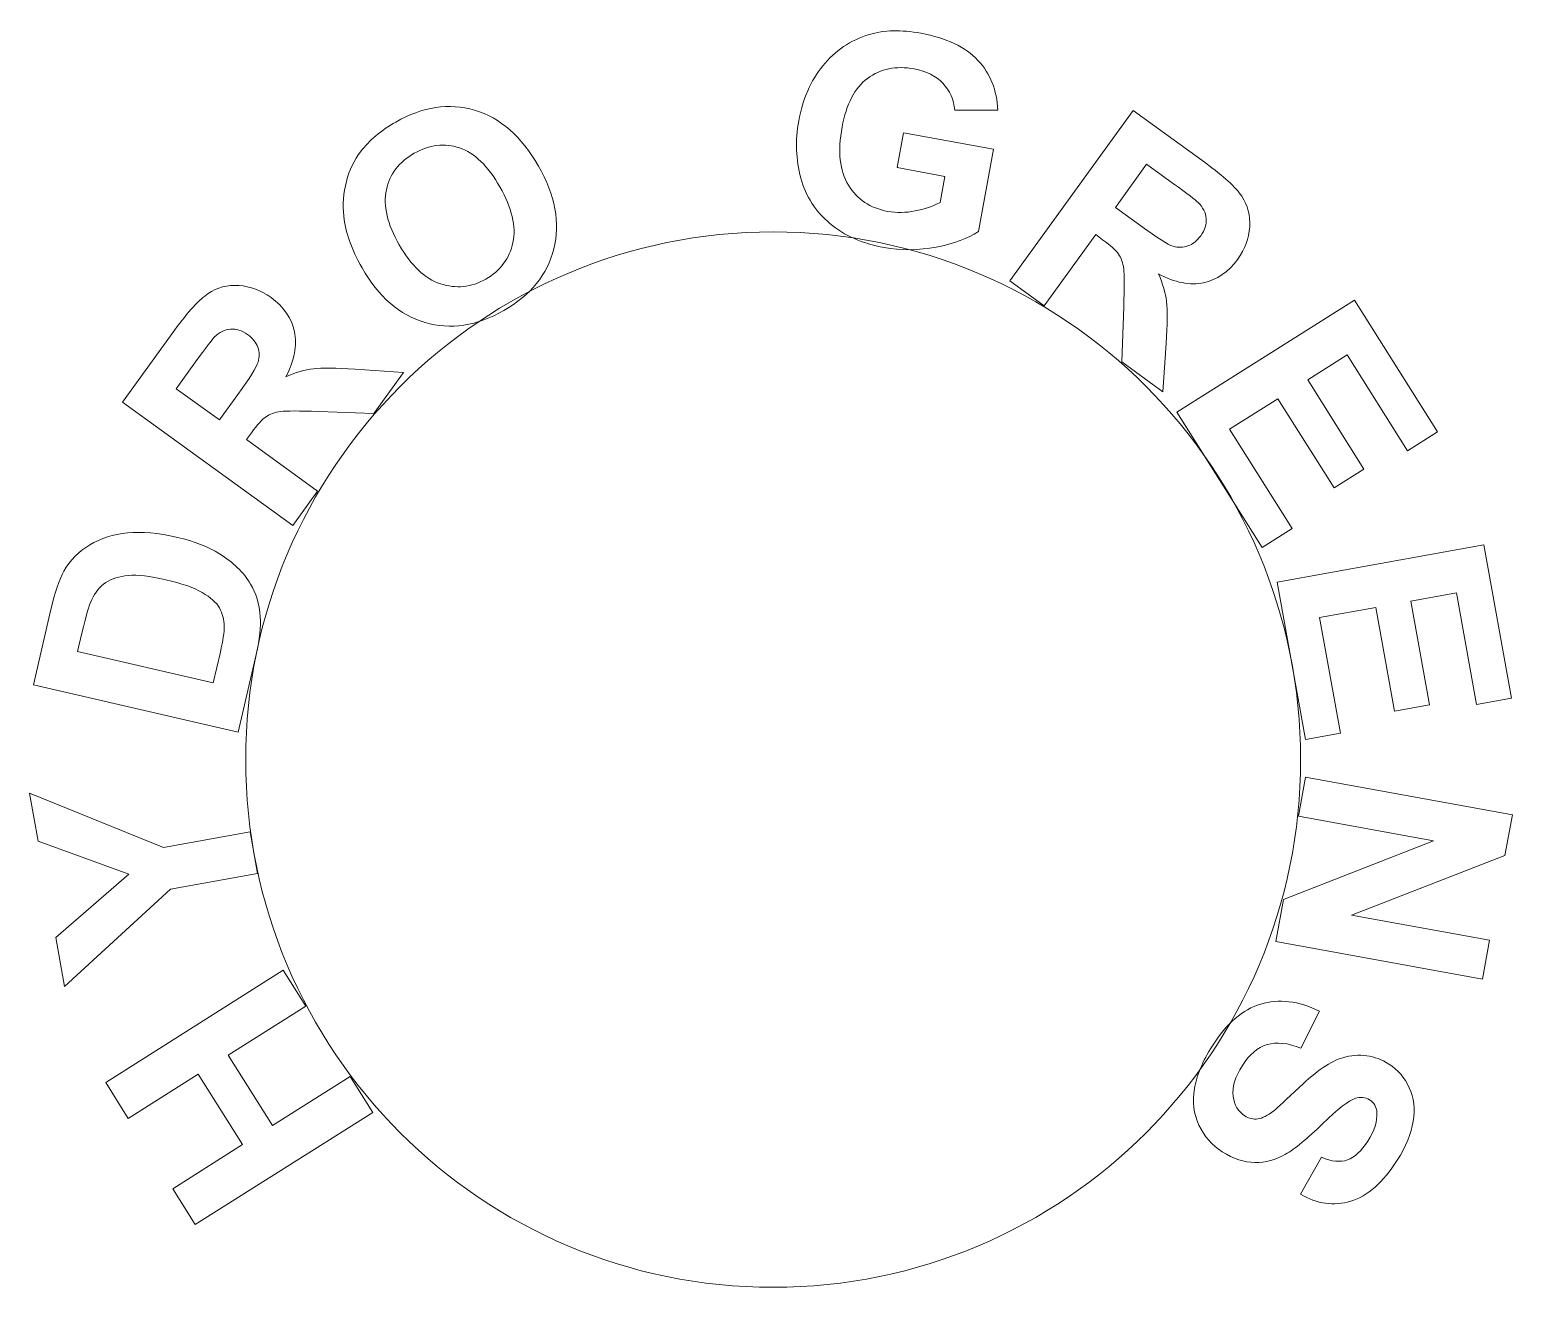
# Model space of a CAD drawing. Header units: millimetres. Extents: x -129 to 49, y -15 to 136.
import ezdxf

# ---------------------------------------------------------------- set-up
doc = ezdxf.new("R2010")
doc.units = ezdxf.units.MM
doc.header["$MEASUREMENT"] = 0
doc.layers.add('Layer 1', color=7, linetype='Continuous')

msp = doc.modelspace()

# ---------------------------------------------------------------- linework, layer by layer
at = {"layer": 'Layer 1', "color": 250, "lineweight": 18}
msp.add_ellipse((-39.9502, 48.1247), major_axis=(0, 63.3805), ratio=1, dxfattribs=at)
at = {"layer": 'Layer 1', "color": 250, "lineweight": 9}
for points, knots in [([(-25.0681, 119.2206), (-25.0681, 119.2206), (-24.3063, 123.4053), (-24.3063, 123.4053), (-24.3063, 123.4053), (-24.3063, 123.4053), (-13.4921, 121.4354), (-13.4921, 121.4354), (-13.4921, 121.4354), (-13.4921, 121.4354), (-15.2954, 111.5381), (-15.2954, 111.5381), (-15.2954, 111.5381), (-16.5319, 110.7177), (-18.2207, 110.0981), (-20.35, 109.6854), (-20.35, 109.6854), (-22.4852, 109.2784), (-24.5784, 109.2595), (-26.6237, 109.6285), (-26.6237, 109.6285), (-29.2214, 110.1045), (-31.3831, 111.0619), (-33.1203, 112.5003), (-33.1203, 112.5003), (-34.8516, 113.9445), (-36.0177, 115.7698), (-36.6184, 117.97), (-36.6184, 117.97), (-37.2192, 120.1762), (-37.3083, 122.4695), (-36.8738, 124.8557), (-36.8738, 124.8557), (-36.3978, 127.4417), (-35.4405, 129.6386), (-33.9901, 131.4521), (-33.9901, 131.4521), (-32.5398, 133.2658), (-30.6673, 134.52), (-28.3845, 135.2147), (-28.3845, 135.2147), (-26.6429, 135.7459), (-24.5849, 135.7943), (-22.2105, 135.3657), (-22.2105, 135.3657), (-19.1308, 134.8005), (-16.8402, 133.7194), (-15.3385, 132.111), (-15.3385, 132.111), (-13.8428, 130.4967), (-13.0533, 128.5077), (-12.9704, 126.138), (-12.9704, 126.138), (-12.9704, 126.138), (-18.1209, 126.114), (-18.1209, 126.114), (-18.1209, 126.114), (-18.2475, 127.3961), (-18.7332, 128.479), (-19.572, 129.3627), (-19.572, 129.3627), (-20.405, 130.2407), (-21.5502, 130.8134), (-22.9961, 131.0812), (-22.9961, 131.0812), (-25.1824, 131.48), (-27.0529, 131.1018), (-28.6018, 129.9469), (-28.6018, 129.9469), (-30.1447, 128.7921), (-31.1662, 126.8481), (-31.6661, 124.1152), (-31.6661, 124.1152), (-32.2017, 121.1648), (-31.954, 118.8359), (-30.9112, 117.1227), (-30.9112, 117.1227), (-29.8684, 115.4094), (-28.2832, 114.3593), (-26.1614, 113.9725), (-26.1614, 113.9725), (-25.1094, 113.7821), (-24.0216, 113.7974), (-22.8923, 114.0183), (-22.8923, 114.0183), (-21.7571, 114.2392), (-20.7626, 114.5722), (-19.8973, 115.023), (-19.8973, 115.023), (-19.8973, 115.023), (-19.3201, 118.1733), (-19.3201, 118.1733), (-19.3201, 118.1733), (-19.3201, 118.1733), (-25.0681, 119.2206), (-25.0681, 119.2206)], [0, 0, 0, 0, 0.04, 0.04, 0.04, 0.04, 0.08, 0.08, 0.08, 0.08, 0.12, 0.12, 0.12, 0.12, 0.16, 0.16, 0.16, 0.16, 0.2, 0.2, 0.2, 0.2, 0.24, 0.24, 0.24, 0.24, 0.28, 0.28, 0.28, 0.28, 0.32, 0.32, 0.32, 0.32, 0.36, 0.36, 0.36, 0.36, 0.4, 0.4, 0.4, 0.4, 0.44, 0.44, 0.44, 0.44, 0.48, 0.48, 0.48, 0.48, 0.52, 0.52, 0.52, 0.52, 0.56, 0.56, 0.56, 0.56, 0.6, 0.6, 0.6, 0.6, 0.64, 0.64, 0.64, 0.64, 0.68, 0.68, 0.68, 0.68, 0.72, 0.72, 0.72, 0.72, 0.76, 0.76, 0.76, 0.76, 0.8, 0.8, 0.8, 0.8, 0.84, 0.84, 0.84, 0.84, 0.88, 0.88, 0.88, 0.88, 0.92, 0.92, 0.92, 0.92, 1, 1, 1, 1]), ([(-89.348, 107.1871), (-90.6198, 109.4236), (-91.357, 111.4887), (-91.5535, 113.3823), (-91.5535, 113.3823), (-91.6921, 114.7819), (-91.5838, 116.1693), (-91.2286, 117.5504), (-91.2286, 117.5504), (-90.8674, 118.9315), (-90.3009, 120.1241), (-89.5171, 121.1398), (-89.5171, 121.1398), (-88.4857, 122.4961), (-87.0724, 123.6872), (-85.2892, 124.7012), (-85.2892, 124.7012), (-82.0579, 126.5417), (-78.9056, 127.0182), (-75.8263, 126.1189), (-75.8263, 126.1189), (-72.7411, 125.2198), (-70.1874, 122.9868), (-68.1477, 119.4201), (-68.1477, 119.4201), (-66.1314, 115.8829), (-65.5141, 112.5656), (-66.3016, 109.4685), (-66.3016, 109.4685), (-67.0832, 106.3713), (-69.0866, 103.9113), (-72.3061, 102.0708), (-72.3061, 102.0708), (-75.5608, 100.2128), (-78.7191, 99.7305), (-81.7807, 100.6238), (-81.7807, 100.6238), (-84.8366, 101.5111), (-87.361, 103.7029), (-89.348, 107.1871)], [0, 0, 0, 0, 0.09090909, 0.09090909, 0.09090909, 0.09090909, 0.18181818, 0.18181818, 0.18181818, 0.18181818, 0.27272727, 0.27272727, 0.27272727, 0.27272727, 0.36363636, 0.36363636, 0.36363636, 0.36363636, 0.45454545, 0.45454545, 0.45454545, 0.45454545, 0.54545455, 0.54545455, 0.54545455, 0.54545455, 0.63636364, 0.63636364, 0.63636364, 0.63636364, 0.72727273, 0.72727273, 0.72727273, 0.72727273, 0.81818182, 0.81818182, 0.81818182, 0.81818182, 1, 1, 1, 1]), ([(-11.5091, 105.6298), (-11.5091, 105.6298), (3.3037, 126.0777), (3.3037, 126.0777), (3.3037, 126.0777), (3.3037, 126.0777), (11.9895, 119.782), (11.9895, 119.782), (11.9895, 119.782), (14.1769, 118.202), (15.6313, 116.8685), (16.3525, 115.7814), (16.3525, 115.7814), (17.0796, 114.7001), (17.4, 113.4689), (17.3135, 112.0996), (17.3135, 112.0996), (17.2271, 110.7301), (16.7473, 109.4401), (15.8742, 108.2293), (15.8742, 108.2293), (14.7635, 106.6969), (13.3926, 105.7544), (11.7673, 105.4075), (11.7673, 105.4075), (10.1419, 105.0607), (8.3335, 105.409), (6.3537, 106.4523), (6.3537, 106.4523), (6.8685, 105.2844), (7.1897, 104.1767), (7.3233, 103.135), (7.3233, 103.135), (7.4509, 102.0874), (7.4328, 100.4118), (7.2631, 98.1082), (7.2631, 98.1082), (7.2631, 98.1082), (6.8741, 92.3136), (6.8741, 92.3136), (6.8741, 92.3136), (6.8741, 92.3136), (1.9375, 95.8892), (1.9375, 95.8892), (1.9375, 95.8892), (1.9375, 95.8892), (2.1739, 102.5022), (2.1739, 102.5022), (2.1739, 102.5022), (2.2674, 104.8592), (2.2668, 106.388), (2.1778, 107.0825), (2.1778, 107.0825), (2.0829, 107.777), (1.8754, 108.3606), (1.5496, 108.8333), (1.5496, 108.8333), (1.2238, 109.3002), (0.5871, 109.8811), (-0.3604, 110.57), (-0.3604, 110.57), (-0.3604, 110.57), (-1.1968, 111.1758), (-1.1968, 111.1758), (-1.1968, 111.1758), (-1.1968, 111.1758), (-7.3798, 102.6364), (-7.3798, 102.6364), (-7.3798, 102.6364), (-7.3798, 102.6364), (-11.5091, 105.6298), (-11.5091, 105.6298)], [0, 0, 0, 0, 0.05263158, 0.05263158, 0.05263158, 0.05263158, 0.10526316, 0.10526316, 0.10526316, 0.10526316, 0.15789474, 0.15789474, 0.15789474, 0.15789474, 0.21052632, 0.21052632, 0.21052632, 0.21052632, 0.26315789, 0.26315789, 0.26315789, 0.26315789, 0.31578947, 0.31578947, 0.31578947, 0.31578947, 0.36842105, 0.36842105, 0.36842105, 0.36842105, 0.42105263, 0.42105263, 0.42105263, 0.42105263, 0.47368421, 0.47368421, 0.47368421, 0.47368421, 0.52631579, 0.52631579, 0.52631579, 0.52631579, 0.57894737, 0.57894737, 0.57894737, 0.57894737, 0.63157895, 0.63157895, 0.63157895, 0.63157895, 0.68421053, 0.68421053, 0.68421053, 0.68421053, 0.73684211, 0.73684211, 0.73684211, 0.73684211, 0.78947368, 0.78947368, 0.78947368, 0.78947368, 0.84210526, 0.84210526, 0.84210526, 0.84210526, 0.89473684, 0.89473684, 0.89473684, 0.89473684, 1, 1, 1, 1]), ([(-84.8745, 109.9426), (-83.4619, 107.4588), (-81.8125, 105.9037), (-79.938, 105.2772), (-79.938, 105.2772), (-78.0577, 104.6505), (-76.2405, 104.8413), (-74.4749, 105.8436), (-74.4749, 105.8436), (-72.7092, 106.8517), (-71.6247, 108.3138), (-71.2214, 110.2298), (-71.2214, 110.2298), (-70.8124, 112.1459), (-71.3376, 114.3752), (-72.7853, 116.9119), (-72.7853, 116.9119), (-74.2154, 119.4251), (-75.8355, 120.986), (-77.6394, 121.5949), (-77.6394, 121.5949), (-79.4493, 122.2037), (-81.2606, 121.9835), (-83.0851, 120.9461), (-83.0851, 120.9461), (-84.9096, 119.9027), (-86.0235, 118.4407), (-86.4267, 116.5541), (-86.4267, 116.5541), (-86.8298, 114.6674), (-86.3105, 112.4616), (-84.8745, 109.9426)], [0, 0, 0, 0, 0.11111111, 0.11111111, 0.11111111, 0.11111111, 0.22222222, 0.22222222, 0.22222222, 0.22222222, 0.33333333, 0.33333333, 0.33333333, 0.33333333, 0.44444444, 0.44444444, 0.44444444, 0.44444444, 0.55555556, 0.55555556, 0.55555556, 0.55555556, 0.66666667, 0.66666667, 0.66666667, 0.66666667, 0.77777778, 0.77777778, 0.77777778, 0.77777778, 1, 1, 1, 1]), ([(1.167, 114.4396), (1.167, 114.4396), (4.2202, 112.2242), (4.2202, 112.2242), (4.2202, 112.2242), (6.203, 110.7928), (7.4966, 109.9778), (8.1125, 109.7911), (8.1125, 109.7911), (8.7284, 109.5984), (9.3224, 109.6059), (9.8942, 109.8134), (9.8942, 109.8134), (10.472, 110.0208), (10.9807, 110.4346), (11.4261, 111.0487), (11.4261, 111.0487), (11.925, 111.733), (12.1417, 112.4253), (12.082, 113.1136), (12.082, 113.1136), (12.0224, 113.802), (11.6978, 114.4453), (11.1083, 115.0434), (11.1083, 115.0434), (10.8045, 115.3278), (9.8222, 116.0817), (8.1436, 117.2935), (8.1436, 117.2935), (8.1436, 117.2935), (4.9208, 119.6276), (4.9208, 119.6276), (4.9208, 119.6276), (4.9208, 119.6276), (1.167, 114.4396), (1.167, 114.4396)], [0, 0, 0, 0, 0.1, 0.1, 0.1, 0.1, 0.2, 0.2, 0.2, 0.2, 0.3, 0.3, 0.3, 0.3, 0.4, 0.4, 0.4, 0.4, 0.5, 0.5, 0.5, 0.5, 0.6, 0.6, 0.6, 0.6, 0.7, 0.7, 0.7, 0.7, 0.8, 0.8, 0.8, 0.8, 1, 1, 1, 1]), ([(-97.6857, 76.2418), (-97.6857, 76.2418), (-118.1336, 91.0546), (-118.1336, 91.0546), (-118.1336, 91.0546), (-118.1336, 91.0546), (-111.8379, 99.7404), (-111.8379, 99.7404), (-111.8379, 99.7404), (-110.2579, 101.9278), (-108.9244, 103.3822), (-107.8373, 104.1034), (-107.8373, 104.1034), (-106.756, 104.8305), (-105.5248, 105.1509), (-104.1555, 105.0644), (-104.1555, 105.0644), (-102.786, 104.978), (-101.496, 104.4982), (-100.2852, 103.6251), (-100.2852, 103.6251), (-98.7528, 102.5144), (-97.8103, 101.1435), (-97.4634, 99.5182), (-97.4634, 99.5182), (-97.1166, 97.8928), (-97.4649, 96.0844), (-98.5082, 94.1046), (-98.5082, 94.1046), (-97.3403, 94.6194), (-96.2326, 94.9406), (-95.1909, 95.0742), (-95.1909, 95.0742), (-94.1433, 95.2018), (-92.4677, 95.1837), (-90.1641, 95.014), (-90.1641, 95.014), (-90.1641, 95.014), (-84.3695, 94.625), (-84.3695, 94.625), (-84.3695, 94.625), (-84.3695, 94.625), (-87.9451, 89.6884), (-87.9451, 89.6884), (-87.9451, 89.6884), (-87.9451, 89.6884), (-94.5581, 89.9248), (-94.5581, 89.9248), (-94.5581, 89.9248), (-96.9151, 90.0183), (-98.4439, 90.0177), (-99.1384, 89.9287), (-99.1384, 89.9287), (-99.8329, 89.8338), (-100.4165, 89.6263), (-100.8892, 89.3005), (-100.8892, 89.3005), (-101.3561, 88.9747), (-101.937, 88.338), (-102.6259, 87.3905), (-102.6259, 87.3905), (-102.6259, 87.3905), (-103.2317, 86.5541), (-103.2317, 86.5541), (-103.2317, 86.5541), (-103.2317, 86.5541), (-94.6923, 80.3711), (-94.6923, 80.3711), (-94.6923, 80.3711), (-94.6923, 80.3711), (-97.6857, 76.2418), (-97.6857, 76.2418)], [0, 0, 0, 0, 0.05263158, 0.05263158, 0.05263158, 0.05263158, 0.10526316, 0.10526316, 0.10526316, 0.10526316, 0.15789474, 0.15789474, 0.15789474, 0.15789474, 0.21052632, 0.21052632, 0.21052632, 0.21052632, 0.26315789, 0.26315789, 0.26315789, 0.26315789, 0.31578947, 0.31578947, 0.31578947, 0.31578947, 0.36842105, 0.36842105, 0.36842105, 0.36842105, 0.42105263, 0.42105263, 0.42105263, 0.42105263, 0.47368421, 0.47368421, 0.47368421, 0.47368421, 0.52631579, 0.52631579, 0.52631579, 0.52631579, 0.57894737, 0.57894737, 0.57894737, 0.57894737, 0.63157895, 0.63157895, 0.63157895, 0.63157895, 0.68421053, 0.68421053, 0.68421053, 0.68421053, 0.73684211, 0.73684211, 0.73684211, 0.73684211, 0.78947368, 0.78947368, 0.78947368, 0.78947368, 0.84210526, 0.84210526, 0.84210526, 0.84210526, 0.89473684, 0.89473684, 0.89473684, 0.89473684, 1, 1, 1, 1]), ([(8.5599, 89.8359), (8.5599, 89.8359), (29.8998, 103.3106), (29.8998, 103.3106), (29.8998, 103.3106), (29.8998, 103.3106), (39.8908, 87.4885), (39.8908, 87.4885), (39.8908, 87.4885), (39.8908, 87.4885), (36.285, 85.2108), (36.285, 85.2108), (36.285, 85.2108), (36.285, 85.2108), (29.0145, 96.7247), (29.0145, 96.7247), (29.0145, 96.7247), (29.0145, 96.7247), (24.2815, 93.7361), (24.2815, 93.7361), (24.2815, 93.7361), (24.2815, 93.7361), (31.0451, 83.0189), (31.0451, 83.0189), (31.0451, 83.0189), (31.0451, 83.0189), (27.451, 80.7527), (27.451, 80.7527), (27.451, 80.7527), (27.451, 80.7527), (20.6874, 91.464), (20.6874, 91.464), (20.6874, 91.464), (20.6874, 91.464), (14.8744, 87.7998), (14.8744, 87.7998), (14.8744, 87.7998), (14.8744, 87.7998), (22.4012, 75.8787), (22.4012, 75.8787), (22.4012, 75.8787), (22.4012, 75.8787), (18.8071, 73.6066), (18.8071, 73.6066), (18.8071, 73.6066), (18.8071, 73.6066), (8.5599, 89.8359), (8.5599, 89.8359)], [0, 0, 0, 0, 0.07692308, 0.07692308, 0.07692308, 0.07692308, 0.15384615, 0.15384615, 0.15384615, 0.15384615, 0.23076923, 0.23076923, 0.23076923, 0.23076923, 0.30769231, 0.30769231, 0.30769231, 0.30769231, 0.38461538, 0.38461538, 0.38461538, 0.38461538, 0.46153846, 0.46153846, 0.46153846, 0.46153846, 0.53846154, 0.53846154, 0.53846154, 0.53846154, 0.61538462, 0.61538462, 0.61538462, 0.61538462, 0.69230769, 0.69230769, 0.69230769, 0.69230769, 0.76923077, 0.76923077, 0.76923077, 0.76923077, 0.84615385, 0.84615385, 0.84615385, 0.84615385, 1, 1, 1, 1]), ([(-106.4955, 88.9179), (-106.4955, 88.9179), (-104.2801, 91.9711), (-104.2801, 91.9711), (-104.2801, 91.9711), (-102.8487, 93.9539), (-102.0337, 95.2475), (-101.847, 95.8634), (-101.847, 95.8634), (-101.6543, 96.4793), (-101.6618, 97.0733), (-101.8693, 97.6451), (-101.8693, 97.6451), (-102.0767, 98.2229), (-102.4905, 98.7316), (-103.1046, 99.177), (-103.1046, 99.177), (-103.7889, 99.6759), (-104.4812, 99.8926), (-105.1695, 99.8329), (-105.1695, 99.8329), (-105.8579, 99.7733), (-106.5012, 99.4487), (-107.0993, 98.8592), (-107.0993, 98.8592), (-107.3837, 98.5554), (-108.1376, 97.5731), (-109.3494, 95.8945), (-109.3494, 95.8945), (-109.3494, 95.8945), (-111.6835, 92.6717), (-111.6835, 92.6717), (-111.6835, 92.6717), (-111.6835, 92.6717), (-106.4955, 88.9179), (-106.4955, 88.9179)], [0, 0, 0, 0, 0.1, 0.1, 0.1, 0.1, 0.2, 0.2, 0.2, 0.2, 0.3, 0.3, 0.3, 0.3, 0.4, 0.4, 0.4, 0.4, 0.5, 0.5, 0.5, 0.5, 0.6, 0.6, 0.6, 0.6, 0.7, 0.7, 0.7, 0.7, 0.8, 0.8, 0.8, 0.8, 1, 1, 1, 1]), ([(-128.83, 57.0888), (-128.83, 57.0888), (-126.7317, 66.167), (-126.7317, 66.167), (-126.7317, 66.167), (-126.2615, 68.2132), (-125.7442, 69.7361), (-125.1856, 70.7415), (-125.1856, 70.7415), (-124.4272, 72.0821), (-123.3867, 73.1464), (-122.0638, 73.9226), (-122.0638, 73.9226), (-120.741, 74.7047), (-119.2299, 75.181), (-117.5366, 75.3517), (-117.5366, 75.3517), (-115.8432, 75.5282), (-113.8442, 75.3461), (-111.5393, 74.817), (-111.5393, 74.817), (-109.5108, 74.3468), (-107.8233, 73.6943), (-106.4769, 72.8537), (-106.4769, 72.8537), (-104.8305, 71.8248), (-103.5839, 70.6137), (-102.7372, 69.2144), (-102.7372, 69.2144), (-102.0962, 68.162), (-101.7139, 66.845), (-101.5786, 65.2751), (-101.5786, 65.2751), (-101.4903, 64.0993), (-101.6548, 62.594), (-102.078, 60.7596), (-102.078, 60.7596), (-102.078, 60.7596), (-104.2293, 51.4108), (-104.2293, 51.4108), (-104.2293, 51.4108), (-104.2293, 51.4108), (-128.83, 57.0888), (-128.83, 57.0888)], [0, 0, 0, 0, 0.08333333, 0.08333333, 0.08333333, 0.08333333, 0.16666667, 0.16666667, 0.16666667, 0.16666667, 0.25, 0.25, 0.25, 0.25, 0.33333333, 0.33333333, 0.33333333, 0.33333333, 0.41666667, 0.41666667, 0.41666667, 0.41666667, 0.5, 0.5, 0.5, 0.5, 0.58333333, 0.58333333, 0.58333333, 0.58333333, 0.66666667, 0.66666667, 0.66666667, 0.66666667, 0.75, 0.75, 0.75, 0.75, 0.83333333, 0.83333333, 0.83333333, 0.83333333, 1, 1, 1, 1]), ([(20.6235, 69.4429), (20.6235, 69.4429), (45.4611, 73.9246), (45.4611, 73.9246), (45.4611, 73.9246), (45.4611, 73.9246), (48.7822, 55.511), (48.7822, 55.511), (48.7822, 55.511), (48.7822, 55.511), (44.58, 54.7492), (44.58, 54.7492), (44.58, 54.7492), (44.58, 54.7492), (42.1635, 68.1553), (42.1635, 68.1553), (42.1635, 68.1553), (42.1635, 68.1553), (36.6564, 67.1614), (36.6564, 67.1614), (36.6564, 67.1614), (36.6564, 67.1614), (38.9062, 54.6897), (38.9062, 54.6897), (38.9062, 54.6897), (38.9062, 54.6897), (34.7216, 53.9338), (34.7216, 53.9338), (34.7216, 53.9338), (34.7216, 53.9338), (32.4717, 66.4056), (32.4717, 66.4056), (32.4717, 66.4056), (32.4717, 66.4056), (25.7129, 65.1854), (25.7129, 65.1854), (25.7129, 65.1854), (25.7129, 65.1854), (28.2127, 51.3091), (28.2127, 51.3091), (28.2127, 51.3091), (28.2127, 51.3091), (24.028, 50.5532), (24.028, 50.5532), (24.028, 50.5532), (24.028, 50.5532), (20.6235, 69.4429), (20.6235, 69.4429)], [0, 0, 0, 0, 0.07692308, 0.07692308, 0.07692308, 0.07692308, 0.15384615, 0.15384615, 0.15384615, 0.15384615, 0.23076923, 0.23076923, 0.23076923, 0.23076923, 0.30769231, 0.30769231, 0.30769231, 0.30769231, 0.38461538, 0.38461538, 0.38461538, 0.38461538, 0.46153846, 0.46153846, 0.46153846, 0.46153846, 0.53846154, 0.53846154, 0.53846154, 0.53846154, 0.61538462, 0.61538462, 0.61538462, 0.61538462, 0.69230769, 0.69230769, 0.69230769, 0.69230769, 0.76923077, 0.76923077, 0.76923077, 0.76923077, 0.84615385, 0.84615385, 0.84615385, 0.84615385, 1, 1, 1, 1]), ([(-123.521, 61.0932), (-123.521, 61.0932), (-107.2283, 57.3372), (-107.2283, 57.3372), (-107.2283, 57.3372), (-107.2283, 57.3372), (-106.376, 61.0415), (-106.376, 61.0415), (-106.376, 61.0415), (-106.0528, 62.4291), (-105.9, 63.4522), (-105.9176, 64.0989), (-105.9176, 64.0989), (-105.9295, 64.9515), (-106.1177, 65.6981), (-106.4764, 66.339), (-106.4764, 66.339), (-106.8351, 66.9857), (-107.529, 67.6031), (-108.552, 68.1909), (-108.552, 68.1909), (-109.5751, 68.7788), (-111.0391, 69.2961), (-112.9384, 69.7311), (-112.9384, 69.7311), (-114.8433, 70.1719), (-116.3426, 70.3423), (-117.4362, 70.2422), (-117.4362, 70.2422), (-118.5298, 70.1422), (-119.4353, 69.8541), (-120.1408, 69.3778), (-120.1408, 69.3778), (-120.8522, 68.9073), (-121.4166, 68.2311), (-121.8281, 67.3492), (-121.8281, 67.3492), (-122.1455, 66.6907), (-122.5394, 65.35), (-123.0097, 63.3275), (-123.0097, 63.3275), (-123.0097, 63.3275), (-123.521, 61.0932), (-123.521, 61.0932)], [0, 0, 0, 0, 0.08333333, 0.08333333, 0.08333333, 0.08333333, 0.16666667, 0.16666667, 0.16666667, 0.16666667, 0.25, 0.25, 0.25, 0.25, 0.33333333, 0.33333333, 0.33333333, 0.33333333, 0.41666667, 0.41666667, 0.41666667, 0.41666667, 0.5, 0.5, 0.5, 0.5, 0.58333333, 0.58333333, 0.58333333, 0.58333333, 0.66666667, 0.66666667, 0.66666667, 0.66666667, 0.75, 0.75, 0.75, 0.75, 0.83333333, 0.83333333, 0.83333333, 0.83333333, 1, 1, 1, 1]), ([(24.0343, 46.0019), (24.0343, 46.0019), (48.8717, 41.4732), (48.8717, 41.4732), (48.8717, 41.4732), (48.8717, 41.4732), (47.985, 36.595), (47.985, 36.595), (47.985, 36.595), (47.985, 36.595), (29.5425, 29.4505), (29.5425, 29.4505), (29.5425, 29.4505), (29.5425, 29.4505), (46.1341, 26.4274), (46.1341, 26.4274), (46.1341, 26.4274), (46.1341, 26.4274), (45.2831, 21.7726), (45.2831, 21.7726), (45.2831, 21.7726), (45.2831, 21.7726), (20.4457, 26.2954), (20.4457, 26.2954), (20.4457, 26.2954), (20.4457, 26.2954), (21.3622, 31.3264), (21.3622, 31.3264), (21.3622, 31.3264), (21.3622, 31.3264), (39.381, 38.3895), (39.381, 38.3895), (39.381, 38.3895), (39.381, 38.3895), (23.1833, 41.3413), (23.1833, 41.3413), (23.1833, 41.3413), (23.1833, 41.3413), (24.0343, 46.0019), (24.0343, 46.0019)], [0, 0, 0, 0, 0.09090909, 0.09090909, 0.09090909, 0.09090909, 0.18181818, 0.18181818, 0.18181818, 0.18181818, 0.27272727, 0.27272727, 0.27272727, 0.27272727, 0.36363636, 0.36363636, 0.36363636, 0.36363636, 0.45454545, 0.45454545, 0.45454545, 0.45454545, 0.54545455, 0.54545455, 0.54545455, 0.54545455, 0.63636364, 0.63636364, 0.63636364, 0.63636364, 0.72727273, 0.72727273, 0.72727273, 0.72727273, 0.81818182, 0.81818182, 0.81818182, 0.81818182, 1, 1, 1, 1]), ([(-101.8989, 34.4576), (-101.8989, 34.4576), (-112.3547, 32.5767), (-112.3547, 32.5767), (-112.3547, 32.5767), (-112.3547, 32.5767), (-125.0997, 20.8836), (-125.0997, 20.8836), (-125.0997, 20.8836), (-125.0997, 20.8836), (-126.159, 26.761), (-126.159, 26.761), (-126.159, 26.761), (-126.159, 26.761), (-117.3857, 34.3767), (-117.3857, 34.3767), (-117.3857, 34.3767), (-117.3857, 34.3767), (-128.2481, 38.3333), (-128.2481, 38.3333), (-128.2481, 38.3333), (-128.2481, 38.3333), (-129.2898, 44.1108), (-129.2898, 44.1108), (-129.2898, 44.1108), (-129.2898, 44.1108), (-113.224, 37.5784), (-113.224, 37.5784), (-113.224, 37.5784), (-113.224, 37.5784), (-102.8036, 39.4591), (-102.8036, 39.4591), (-102.8036, 39.4591), (-102.8036, 39.4591), (-101.8989, 34.4576), (-101.8989, 34.4576)], [0, 0, 0, 0, 0.1, 0.1, 0.1, 0.1, 0.2, 0.2, 0.2, 0.2, 0.3, 0.3, 0.3, 0.3, 0.4, 0.4, 0.4, 0.4, 0.5, 0.5, 0.5, 0.5, 0.6, 0.6, 0.6, 0.6, 0.7, 0.7, 0.7, 0.7, 0.8, 0.8, 0.8, 0.8, 1, 1, 1, 1]), ([(-88.0427, 5.7558), (-88.0427, 5.7558), (-109.3828, -7.7189), (-109.3828, -7.7189), (-109.3828, -7.7189), (-109.3828, -7.7189), (-112.1033, -3.4107), (-112.1033, -3.4107), (-112.1033, -3.4107), (-112.1033, -3.4107), (-103.7054, 1.8964), (-103.7054, 1.8964), (-103.7054, 1.8964), (-103.7054, 1.8964), (-109.0358, 10.3357), (-109.0358, 10.3357), (-109.0358, 10.3357), (-109.0358, 10.3357), (-117.4337, 5.0343), (-117.4337, 5.0343), (-117.4337, 5.0343), (-117.4337, 5.0343), (-120.1544, 9.3425), (-120.1544, 9.3425), (-120.1544, 9.3425), (-120.1544, 9.3425), (-98.8143, 22.8172), (-98.8143, 22.8172), (-98.8143, 22.8172), (-98.8143, 22.8172), (-96.0937, 18.5091), (-96.0937, 18.5091), (-96.0937, 18.5091), (-96.0937, 18.5091), (-105.424, 12.6194), (-105.424, 12.6194), (-105.424, 12.6194), (-105.424, 12.6194), (-100.0936, 4.1742), (-100.0936, 4.1742), (-100.0936, 4.1742), (-100.0936, 4.1742), (-90.7633, 10.0639), (-90.7633, 10.0639), (-90.7633, 10.0639), (-90.7633, 10.0639), (-88.0427, 5.7558), (-88.0427, 5.7558)], [0, 0, 0, 0, 0.07692308, 0.07692308, 0.07692308, 0.07692308, 0.15384615, 0.15384615, 0.15384615, 0.15384615, 0.23076923, 0.23076923, 0.23076923, 0.23076923, 0.30769231, 0.30769231, 0.30769231, 0.30769231, 0.38461538, 0.38461538, 0.38461538, 0.38461538, 0.46153846, 0.46153846, 0.46153846, 0.46153846, 0.53846154, 0.53846154, 0.53846154, 0.53846154, 0.61538462, 0.61538462, 0.61538462, 0.61538462, 0.69230769, 0.69230769, 0.69230769, 0.69230769, 0.76923077, 0.76923077, 0.76923077, 0.76923077, 0.84615385, 0.84615385, 0.84615385, 0.84615385, 1, 1, 1, 1]), ([(25.7141, 17.9085), (25.7141, 17.9085), (23.4706, 13.462), (23.4706, 13.462), (23.4706, 13.462), (21.9029, 14.0996), (20.5497, 14.2445), (19.3993, 13.8909), (19.3993, 13.8909), (18.249, 13.5372), (17.2661, 12.7083), (16.4329, 11.3982), (16.4329, 11.3982), (15.5533, 10.0113), (15.1841, 8.786), (15.3256, 7.7109), (15.3256, 7.7109), (15.4672, 6.6358), (15.9304, 5.8506), (16.7153, 5.3495), (16.7153, 5.3495), (17.2229, 5.0291), (17.7411, 4.9087), (18.2874, 4.9766), (18.2874, 4.9766), (18.828, 5.0503), (19.461, 5.3715), (20.1927, 5.9403), (20.1927, 5.9403), (20.6843, 6.3371), (21.7194, 7.2899), (23.3039, 8.7984), (23.3039, 8.7984), (25.3386, 10.7448), (27.0663, 11.919), (28.4928, 12.3214), (28.4928, 12.3214), (30.4943, 12.8858), (32.3363, 12.632), (34.0241, 11.5659), (34.0241, 11.5659), (35.1099, 10.8726), (35.9328, 9.9249), (36.4868, 8.711), (36.4868, 8.711), (37.0407, 7.4972), (37.1955, 6.1517), (36.9573, 4.6804), (36.9573, 4.6804), (36.719, 3.209), (36.0813, 1.6531), (35.0443, 0.0123), (35.0443, 0.0123), (33.3431, -2.6611), (31.483, -4.3007), (29.4521, -4.9123), (29.4521, -4.9123), (27.4213, -5.5181), (25.4089, -5.2359), (23.4087, -4.0658), (23.4087, -4.0658), (23.4087, -4.0658), (25.9463, 0.3589), (25.9463, 0.3589), (25.9463, 0.3589), (27.1547, -0.1514), (28.1961, -0.2571), (29.0586, 0.0479), (29.0586, 0.0479), (29.9212, 0.3469), (30.7398, 1.1043), (31.5088, 2.3141), (31.5088, 2.3141), (32.3012, 3.5653), (32.6649, 4.7081), (32.6, 5.7425), (32.6, 5.7425), (32.5549, 6.4067), (32.258, 6.9164), (31.7091, 7.2661), (31.7091, 7.2661), (31.2017, 7.5864), (30.6368, 7.642), (30.0089, 7.4442), (30.0089, 7.4442), (29.2107, 7.1926), (27.8996, 6.1736), (26.0756, 4.3931), (26.0756, 4.3931), (24.2574, 2.6126), (22.7594, 1.3868), (21.5991, 0.7215), (21.5991, 0.7215), (20.433, 0.0502), (19.2119, -0.2745), (17.9359, -0.2643), (17.9359, -0.2643), (16.66, -0.2483), (15.3521, 0.185), (14.0007, 1.0356), (14.0007, 1.0356), (12.7849, 1.8104), (11.8556, 2.8751), (11.2185, 4.2296), (11.2185, 4.2296), (10.5814, 5.5841), (10.3965, 7.0471), (10.6636, 8.6126), (10.6636, 8.6126), (10.9307, 10.184), (11.6557, 11.8934), (12.8267, 13.7465), (12.8267, 13.7465), (14.5336, 16.4436), (16.47, 18.1188), (18.6298, 18.7724), (18.6298, 18.7724), (20.7898, 19.426), (23.1551, 19.14), (25.7141, 17.9085)], [0, 0, 0, 0, 0.03225806, 0.03225806, 0.03225806, 0.03225806, 0.06451613, 0.06451613, 0.06451613, 0.06451613, 0.09677419, 0.09677419, 0.09677419, 0.09677419, 0.12903226, 0.12903226, 0.12903226, 0.12903226, 0.16129032, 0.16129032, 0.16129032, 0.16129032, 0.19354839, 0.19354839, 0.19354839, 0.19354839, 0.22580645, 0.22580645, 0.22580645, 0.22580645, 0.25806452, 0.25806452, 0.25806452, 0.25806452, 0.29032258, 0.29032258, 0.29032258, 0.29032258, 0.32258065, 0.32258065, 0.32258065, 0.32258065, 0.35483871, 0.35483871, 0.35483871, 0.35483871, 0.38709677, 0.38709677, 0.38709677, 0.38709677, 0.41935484, 0.41935484, 0.41935484, 0.41935484, 0.4516129, 0.4516129, 0.4516129, 0.4516129, 0.48387097, 0.48387097, 0.48387097, 0.48387097, 0.51612903, 0.51612903, 0.51612903, 0.51612903, 0.5483871, 0.5483871, 0.5483871, 0.5483871, 0.58064516, 0.58064516, 0.58064516, 0.58064516, 0.61290323, 0.61290323, 0.61290323, 0.61290323, 0.64516129, 0.64516129, 0.64516129, 0.64516129, 0.67741935, 0.67741935, 0.67741935, 0.67741935, 0.70967742, 0.70967742, 0.70967742, 0.70967742, 0.74193548, 0.74193548, 0.74193548, 0.74193548, 0.77419355, 0.77419355, 0.77419355, 0.77419355, 0.80645161, 0.80645161, 0.80645161, 0.80645161, 0.83870968, 0.83870968, 0.83870968, 0.83870968, 0.87096774, 0.87096774, 0.87096774, 0.87096774, 0.90322581, 0.90322581, 0.90322581, 0.90322581, 0.93548387, 0.93548387, 0.93548387, 0.93548387, 1, 1, 1, 1])]:
    msp.add_open_spline(points, degree=3, knots=knots, dxfattribs=at)

doc.saveas('drawing.dxf')
